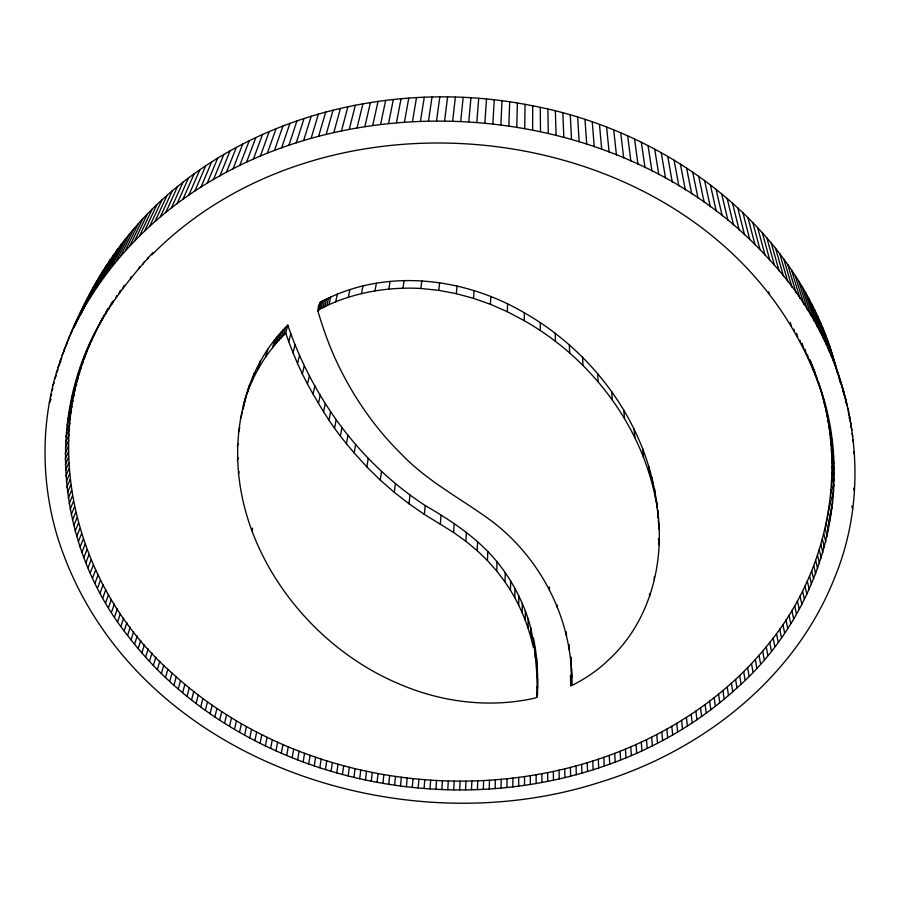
<?xml version="1.0" encoding="UTF-8"?>
<svg xmlns="http://www.w3.org/2000/svg" width="900" height="900" viewBox="0 0 900 900"><rect width="100%" height="100%" fill="white"/><g stroke="black" fill="none" stroke-linecap="round" stroke-linejoin="round"><path stroke-width="1.35" d="M537.581 688.117C536.434 664.785 534.87 641.194 528.142 618.829C522.675 602.505 515.048 586.913 505.238 572.771C485.336 543.33 455.49 523.069 425.228 505.553C395.933 486.394 369.9 462.499 347.963 435.262C321.739 402.424 301.298 364.916 287.764 325.136C265.5 347.108 250.301 375.559 243.304 406.012C215.426 520.852 294.289 640.069 399.15 683.933C441.382 702.259 489.274 708.266 534.398 698.22C535.624 697.849 537.525 697.489 537.345 695.79C538.054 676.44 537.57 656.91 533.374 637.931M530.325 784.451L530.347 775.676C622.294 761.321 711.518 716.265 769.759 642.465C828.023 570.712 848.07 469.474 818.123 381.6C857.678 488.228 821.531 613.597 736.931 687.96C653.479 764.685 535.849 797.49 424.08 788.467C310.455 779.625 197.55 727.043 127.552 635.4C58.466 548.854 44.336 421.875 99.169 324.54L91.125 341.246M533.363 647.336L530.842 637.121L530.865 627.75M532.631 130.028L532.688 105.806C401.614 79.324 255.589 111.409 157.039 204.446C107.37 251.471 74.025 314.032 54.562 379.091C40.703 430.976 42.075 486.652 57.803 537.952C126.596 755.246 394.897 848.678 600.188 782.156C702.18 750.904 795.308 678.285 834.829 577.181C878.839 470.43 847.755 343.012 769.826 260.156C589.477 58.016 201.544 73.035 74.036 326.441M530.347 775.676C403.853 795.724 267.188 760.298 172.046 673.076C78.334 591.457 38.182 448.346 94.421 334.226M530.842 637.121L528.086 628.166L528.142 618.829M528.086 628.166L525.319 620.438L525.386 611.123M524.486 785.329L524.554 776.554M518.636 786.127L518.738 777.352M524.351 312.806C594.979 353.07 648.349 426.532 657.281 508.129C644.974 429.559 592.988 359.651 524.261 320.67L524.351 312.806C464.929 277.796 387.394 268.065 324.641 300.004C318.184 301.264 316.845 309.746 319.072 314.966C324.36 332.336 330.604 349.459 338.603 365.771C354.532 398.61 375.683 428.873 401.76 454.466C428.074 481.961 462.274 499.298 492.514 521.696C542.227 559.811 572.996 621.416 571.691 684.236C568.496 687.533 574.504 684.214 575.831 683.404C587.79 677.104 598.928 669.251 608.636 659.824C649.485 622.451 664.942 563.692 657.54 509.895L658.102 517.86M525.319 620.438L522.202 612.765L522.293 603.484M522.202 612.765L518.704 605.171L518.816 595.924M524.734 128.531L525.049 104.355M518.704 605.171L514.8 597.656L514.957 588.442M512.775 786.859L512.91 778.084M571.691 684.236L571.275 664.121M514.8 597.656L510.469 590.231L510.66 581.051M506.902 787.5L507.082 778.725M501.019 788.074L501.233 779.299M516.803 127.159L517.387 103.028M510.469 590.231L505.012 581.918L505.238 572.771M524.261 320.67L507.353 311.715L507.577 303.907M495.124 788.569L495.371 779.794M537.345 695.79L537.559 678.555M489.229 788.985L489.51 780.21M505.012 581.918L496.721 570.96L497.014 561.87M508.849 125.921L509.692 101.824M483.311 789.322L483.637 780.548M477.394 789.581L477.754 780.806M496.721 570.96L487.44 560.531L487.8 551.475M500.873 124.819L501.975 100.755M471.476 789.761L471.87 780.986M487.44 560.531L477.157 550.631L477.596 541.62M465.559 789.874L465.986 781.099M507.353 311.715L490.421 304.301L490.804 296.539M459.63 789.896L460.103 781.133M453.701 789.851L454.207 781.087M492.874 123.851L494.246 99.81M477.157 550.631L465.874 541.26L466.414 532.305M447.772 789.727L448.312 780.964M490.421 304.301L473.535 298.35L474.064 290.621M441.844 789.525L442.429 780.761M484.853 123.008L486.495 99M465.874 541.26L453.589 532.451L454.23 523.53M435.926 789.255L436.545 780.491M429.998 788.895L430.661 780.143M476.82 122.31L478.721 98.325M424.08 788.467L424.777 779.715M418.174 787.961L418.905 779.209M453.589 532.451L440.314 524.216L441.056 515.329M412.279 787.376L413.044 778.624M473.535 298.35L456.345 293.67L457.009 285.986M468.776 121.736L470.947 97.774M406.384 786.712L407.183 777.971M400.5 785.981L401.344 777.24M440.314 524.216L424.35 514.384L425.228 505.553M394.627 785.16L395.505 776.43M460.721 121.309L463.162 97.358M388.766 784.271L389.678 775.541M456.345 293.67L438.784 290.363L439.605 282.69M382.916 783.315L383.873 774.585M424.35 514.384L409.016 503.764L410.006 494.989M452.666 121.005L455.377 97.065M377.077 782.269L378.067 773.55M371.261 781.155L372.296 772.436M365.468 779.962L366.525 771.255M444.611 120.847L447.593 96.907M359.685 778.702L360.787 769.984M537.12 696.926L537.322 686.205M409.016 503.764L394.301 492.345L395.426 483.626M318.004 311.366C319.14 307.879 324.338 307.935 326.835 305.595C356.085 292.129 388.777 286.706 420.851 288.473L421.819 280.811M353.914 777.352L355.061 768.656M436.556 120.814L439.808 96.885M348.176 775.946L349.346 767.239M342.45 774.45L343.665 765.754M336.757 772.886L338.006 764.201M394.301 492.345L380.25 480.082L381.488 471.42M428.512 120.915L432.022 96.998M331.088 771.244L332.37 762.57M402.975 288.101L404.1 280.451M325.429 769.534L326.756 760.86M380.25 480.082L366.863 466.954L368.213 458.359M319.815 767.745L321.176 759.082M420.48 121.163L424.26 97.234M314.224 765.889L315.619 757.226M388.845 289.069L390.094 281.419M308.655 763.954L310.084 755.303M319.939 303.019L318.386 310.646M412.47 121.534L416.509 97.605M366.863 466.954L354.173 452.925L355.635 444.397M303.12 761.951L304.582 753.3M297.619 759.87L299.126 751.23M354.173 452.925L346.433 443.745L347.963 435.262M404.46 122.04L408.769 98.111M374.985 290.914L376.358 283.252M292.151 757.721L293.681 749.081M286.706 755.494L288.281 746.865M346.433 443.745L340.38 436.118L341.955 427.68M281.306 753.199L282.926 744.581M275.94 750.825L277.594 742.219M396.484 122.692L401.051 98.741M361.474 293.625L362.947 285.952M340.38 436.118L334.541 428.254L336.173 419.85M270.619 748.395L272.295 739.789M265.331 745.886L267.053 737.291M388.53 123.469L393.356 99.495M334.541 428.254L328.939 420.154L330.615 411.795M260.077 743.299L261.832 734.715M348.345 297.236L349.942 289.541M254.88 740.655L256.669 732.071M328.939 420.154L323.572 411.829L325.305 403.515M249.716 737.933L251.539 729.371M380.599 124.369L385.684 100.395M323.572 411.829L318.476 403.301L320.254 395.044M244.586 735.143L246.454 726.592M243.124 409.376L245.7 397.755M239.513 732.285L241.414 723.735M335.689 301.748L337.387 294.03M372.713 125.415L378.056 101.407M318.476 403.301L313.065 394.054L314.899 385.83M234.484 729.36L236.419 720.821M328.995 304.56L330.75 296.831M229.511 726.367L231.469 717.84M326.835 305.595L328.613 297.855M324.787 306.686L326.576 298.946M313.065 394.054L307.496 384.086L309.386 375.93M364.849 126.585L370.451 102.555M322.841 307.755L324.641 300.004M320.996 308.723L322.819 300.971M224.572 723.308L226.564 714.78M318.353 310.252L320.197 302.49M318.746 309.803L320.58 302.051M319.252 309.499L321.086 301.748M219.69 720.18L221.726 711.664M307.496 384.086L302.344 373.939L304.279 365.827M214.864 716.985L216.922 708.48M357.03 127.89L362.88 103.837M302.344 373.939L297.54 363.521L299.52 355.466M210.083 713.722L212.175 705.229M251.955 530.651L252.585 528.12M205.357 710.393L207.484 701.91M297.54 363.521L293.04 352.789L295.054 344.79M349.245 129.319L355.354 105.233M200.689 706.995L202.849 698.524M196.076 703.541L198.27 695.081M293.04 352.789L288.754 341.662L290.824 333.731M191.531 700.02L193.748 691.571M341.505 130.882L347.873 106.763M287.764 325.136L285.716 333.124L288.754 341.662M243.304 406.012C250.155 379.507 264.161 354.904 283.433 335.475L285.548 327.577M187.031 696.431L189.292 687.994M281.16 337.838L283.286 329.94M182.599 692.775L184.882 684.36M278.887 340.2L281.036 332.28M333.821 132.57L340.425 108.416M276.66 342.619L278.82 334.688M178.222 689.062L180.54 680.659M272.464 347.918L274.669 339.964M238.399 473.996L239.074 471.532M274.5 345.173L276.683 337.23M237.364 460.204L238.05 457.762M265.523 357.176L267.761 349.166M173.914 685.294L176.265 676.901M326.183 134.392L333.045 110.194M258.131 368.876L260.426 360.799M169.661 681.457L172.046 673.076M237.319 446.355L238.005 443.936M238.365 432.495L239.737 427.702M247.14 393.322L249.502 385.121M165.487 677.565L167.895 669.195M240.435 418.995L242.494 411.851M252.045 380.936L254.385 372.803M318.6 136.339L325.699 112.095M161.37 673.605L163.811 665.246M157.32 669.589L159.795 661.241M153.349 665.516L155.846 657.18M311.085 138.409L318.42 114.109M149.434 661.376L151.976 653.062M145.597 657.191L148.162 648.889M303.615 140.591L311.197 116.258M141.84 652.939L144.439 644.659M138.15 648.641L140.771 640.373M537.244 686.857L536.805 687.679M134.539 644.276L137.194 636.03M296.224 142.909L304.031 118.519M131.006 639.866L133.684 631.631M127.552 635.4L130.252 627.176M288.889 145.35L296.933 120.892M124.166 630.889L126.911 622.676M281.621 147.904L289.901 123.39M120.87 626.31L123.638 618.12M117.664 621.697L120.442 613.519M114.525 617.029L117.337 608.861M274.433 150.57L282.938 126M111.476 612.304L114.323 604.159M108.517 607.534L111.386 599.411M267.322 153.36L276.053 128.734M571.41 674.674L570.454 676.44M105.649 602.719L108.54 594.607M102.859 597.859L105.772 589.77M260.291 156.263L269.235 131.569M100.159 592.954L103.106 584.876M97.56 588.004L100.519 579.949M253.328 159.278L262.496 134.516M95.04 583.009L98.032 574.976M92.621 577.969L95.625 569.959M246.465 162.405L255.836 137.576M90.293 572.895L93.319 564.896M88.065 567.776L91.114 559.8M85.927 562.624L88.999 554.659M239.67 165.645L249.255 140.737M83.891 557.426L86.985 549.495M81.956 552.206L85.061 544.286M232.976 168.998L242.764 144.011M80.123 546.941L83.25 539.044M226.373 172.451L236.362 147.375M78.379 541.642L81.529 533.767M76.748 536.31L79.909 528.457M75.218 530.955L78.401 523.114M219.859 176.006L230.051 150.851M73.8 525.566L76.995 517.748M72.472 520.144L75.69 512.347M213.446 179.662L223.83 154.429M71.258 514.699L74.486 506.925M70.155 509.231L73.395 501.469M207.124 183.42L217.699 158.107M81.079 313.897L90.9 292.444M69.154 503.73L72.416 496.001M68.276 498.218L71.539 490.5M200.914 187.279L211.669 161.876M67.5 492.671L70.774 484.988M66.825 487.114L70.121 479.452M194.794 191.239L205.729 165.746M188.786 195.289L199.89 169.706M66.274 481.534L69.581 473.895M65.835 475.942L69.154 468.326M65.52 470.329L68.839 462.746M182.88 199.429L194.164 173.745M65.306 464.715L68.636 457.144M65.216 459.079L68.558 451.53M65.239 453.431L68.58 445.916M177.086 203.659L188.539 177.885M65.374 447.784L68.726 440.28M93.712 335.812C108.293 304.808 130.252 277.886 152.809 252.675M147.308 259.515L148.297 257.31M65.633 442.125L68.996 434.655M171.394 207.979L183.015 182.115M66.015 436.455L69.379 429.007M66.51 430.796L69.874 423.371M165.825 212.389L177.593 186.424M142.898 264.229L143.899 262.024M67.129 425.126L70.504 417.724M138.6 269.01L139.612 266.782M160.357 216.877L172.282 190.811M67.871 419.456L71.235 412.088M130.365 278.741L131.389 276.502M68.726 413.798L72.101 406.44M70.808 402.48L74.183 395.179M155.014 221.445L167.096 195.278M69.705 408.127L73.08 400.815M72.034 396.832L75.409 389.554M122.603 288.697L124.166 285.322M74.858 385.571L78.233 378.349M115.853 297.72L116.91 295.459M149.782 226.102L162.011 199.822M73.384 391.196L76.759 383.951M118.901 293.749L120.476 290.363M108.54 309.218L111.746 302.355M78.176 374.366L81.54 367.2M76.455 379.957L79.819 372.769M111.87 304.009L113.468 300.6M86.31 352.181L89.629 345.116M99.27 325.069L102.532 318.127L99.709 323.46M84.094 357.694L87.424 350.606M102.24 319.736L104.94 313.988M81.99 363.229L85.331 356.119M105.323 314.46L108.011 308.723L105.48 312.829M80.021 368.786L83.374 361.642M144.664 230.828L157.039 204.446M139.68 235.631L152.179 209.149M88.65 346.702L91.969 339.66M134.809 240.502L147.442 213.907M130.05 245.453L142.819 218.745M125.426 250.459L138.308 223.65M49.32 402.941L51.131 399.206M120.926 255.532L133.92 228.623M50.434 396.968L51.637 394.481M116.539 260.674L129.656 233.651M53.055 385.043L54.259 382.579M112.286 265.882L125.516 238.736M51.682 390.994L52.886 388.53M104.164 276.457L117.596 249.097M54.562 379.091L56.363 375.412M108.169 271.136L121.489 243.889M57.971 367.245L60.964 361.159M100.294 281.824L113.816 254.351M56.205 373.162L57.994 369.495M64.058 349.605L67.163 343.339M89.471 298.226L103.241 270.416M61.898 355.466L64.384 350.426M92.948 292.714L106.639 265.016M59.861 361.35L61.661 357.705M96.559 287.246L110.16 259.661M71.336 332.19L93.791 286.875M68.782 337.961L72.484 330.502M73.721 328.005L96.817 281.351M66.352 343.777L68.828 338.771M86.119 303.795L99.968 275.861M103.117 317.07L104.299 314.955M283.433 335.475L285.66 333.022L286.054 333.731M151.83 254.869C341.561 63.214 727.92 124.436 819.889 387.844M420.851 288.473L438.784 290.363M532.688 105.806C667.564 131.479 796.264 225.855 834.502 361.755M810.124 359.978L811.519 363.364M811.969 364.5L813.285 367.909M815.805 374.738L813.724 369.045L815.839 376.38M816.199 375.885L817.751 380.452M829.294 345.049L844.324 393.334M827.179 339.12L845.944 399.442M824.929 333.202L834.188 362.959M839.149 378.934L840.386 382.928M842.873 390.915L847.429 405.562M845.46 400.984L846.709 405M847.541 407.666L848.79 411.683M822.544 327.308L831.758 356.94M820.035 321.435L829.181 350.944M848.34 412.436L850.005 417.803M849.082 417.476L851.085 423.934M817.391 315.596L826.481 344.981M850.837 426.173L852.03 430.065M814.624 309.78L823.635 339.041M852.053 433.575L852.851 436.185M811.721 303.998L820.654 333.124M852.739 439.684L853.538 442.294M808.684 298.238L817.549 327.251M805.523 292.522L814.298 321.401M853.706 451.879L854.505 454.511M802.226 286.841L810.911 315.596M798.806 281.205L807.39 309.836M795.251 275.614L803.745 304.11M791.572 270.056L799.965 298.429M853.56 488.115L854.347 490.793M787.77 264.555L796.039 292.804M783.832 259.099L792 287.224M819.574 386.179L825.008 405.146M824.288 403.425L826.447 410.929M816.154 375.964L817.931 382.106M825.604 409.196L827.775 416.723M826.796 414.956L828.967 422.516M811.879 364.59L813.623 370.676M827.854 420.728L830.036 428.31M779.771 253.699L787.815 281.689M809.887 360.135L811.283 364.984M851.816 506.059L852.57 508.657M828.799 426.499L830.981 434.115M807.424 354.499L808.808 359.325M829.609 432.27L831.803 439.909M804.836 348.885L806.209 353.689M830.306 438.041L832.489 445.702M775.586 248.355L783.518 276.221M830.869 443.801L833.051 451.485M802.114 343.294L803.475 348.086M831.319 449.55L833.501 457.267M799.954 340.121L800.629 342.506M831.645 455.299L833.816 463.039M771.278 243.056L779.074 270.81M796.635 333.394L797.636 336.96M831.847 461.036L834.019 468.799M793.867 329.085L794.531 331.447M831.926 466.751L834.097 474.536M766.845 237.825L774.518 265.455M790.312 322.436L791.291 325.98M831.881 472.455L834.053 480.274M831.724 478.147L833.884 485.978M831.442 483.817L833.602 491.681M762.3 232.661L769.826 260.156M831.049 489.465L833.197 497.351M830.543 495.09L832.68 502.999M757.62 227.554L765.011 254.936M829.913 500.704L832.039 508.635M829.17 506.284L831.285 514.238M834.851 362.947L837.607 373.736M752.827 222.514L760.072 249.773M828.315 511.83L830.419 519.806M768.656 291.724L769.264 294.03M827.347 517.365L829.44 525.364M747.923 217.541L755.01 244.676M826.268 522.855L828.349 530.876M825.075 528.322L827.145 536.366M742.894 212.648L749.824 239.659M823.77 533.756L825.829 541.822M822.352 539.156L824.4 547.245M737.752 207.821L744.525 234.72M820.845 544.523L822.87 552.623M819.214 549.844L821.227 557.977M732.499 203.062L739.102 229.849M817.481 555.131L819.484 563.288M815.648 560.385L817.627 568.553M727.133 198.394L733.567 225.056M813.712 565.594L815.681 573.784M811.676 570.757L813.623 578.97M721.654 193.804L727.92 220.354M809.539 575.887L811.462 584.111M807.3 580.961L809.201 589.207M716.074 189.292L722.16 215.73M804.96 586.001L806.85 594.259M802.53 590.985L804.398 599.265M710.381 184.871L716.288 211.196M799.999 595.924L801.844 604.226M797.377 600.817L799.2 609.131M704.587 180.529L710.303 206.741M794.666 605.655L796.455 613.991M791.854 610.447L793.631 618.795M698.692 176.276L704.216 202.388M788.962 615.184L790.706 623.543M785.97 619.875L787.702 628.245M692.696 172.114L698.029 198.124M782.899 624.499L784.597 632.891M779.738 629.077L781.414 637.481M686.599 168.053L691.729 193.95M776.498 633.6L778.14 642.015M773.168 638.055L774.788 646.492M680.4 164.081L685.339 189.877M769.759 642.465L771.356 650.914M766.26 646.819L767.835 655.279M674.123 160.211L678.836 185.906M762.694 651.105L764.235 659.576M759.049 655.335L760.567 663.817M667.744 156.431L672.255 182.036M755.314 659.498L756.81 668.002M751.523 663.604L752.985 672.12M661.275 152.764L665.572 178.268M747.641 667.654L749.081 676.17M743.692 671.625L745.099 680.164M739.676 675.551L741.049 684.101M654.716 149.186L658.8 174.6M735.592 679.399L736.931 687.96M731.43 683.19L732.746 691.762M648.079 145.721L651.938 171.045M727.211 686.914L728.494 695.498M722.914 690.57L724.174 699.165M641.363 142.369L644.996 167.591M718.56 694.159L719.786 702.765M714.15 697.68L715.342 706.298M634.567 139.118L637.976 164.25M709.673 701.134L710.831 709.762M705.127 704.531L706.264 713.16M700.538 707.85L701.629 716.479M627.694 135.968L630.866 161.032M695.88 711.09L696.949 719.741M691.166 714.274L692.201 722.925M620.741 132.941L623.689 157.916M656.303 499.264L658.53 518.805M686.408 717.39L687.398 726.053M681.581 720.428L682.549 729.09M658.294 520.515L659.284 529.47M654.502 488.565L655.481 497.385M652.084 477.765L653.04 486.529M658.406 538.526L659.104 544.984M613.721 130.028L616.433 154.924M676.71 723.398L677.644 732.071M648.956 466.808L649.901 475.526M671.794 726.289L672.694 734.974M642.634 448.718L643.523 457.335M654.154 577.024L654.413 579.645M666.821 729.113L667.688 737.809M606.634 127.226L609.097 152.044M634.061 429.12L634.883 437.636M649.462 593.64L649.721 596.284M661.804 731.869L662.636 740.565M656.73 734.558L657.529 743.254M599.479 124.538L601.706 149.287M623.768 410.085L624.51 418.511M651.623 737.156L652.387 745.875M646.47 739.699L647.201 748.406M592.268 121.972L594.248 146.644M641.273 742.163L641.959 750.881M611.663 391.59L612.304 399.915M636.03 744.548L636.694 753.278M630.754 746.865L631.373 755.595M584.989 119.52L586.721 144.135M625.433 749.104L626.018 757.834M597.656 373.624L598.185 381.848M620.077 751.275L620.629 760.005M577.665 117.191L579.15 141.739M614.689 753.367L615.206 762.109M570.87 657.202L571.028 659.97M609.255 755.381L609.739 764.123M603.799 757.327L604.249 766.069M582.57 357.142L582.975 365.265M570.285 114.986L571.511 139.466M598.309 759.195L598.714 767.947M592.785 760.984L593.156 769.736M562.849 112.905L563.827 137.329M587.227 762.705L587.565 771.457M569.351 344.779L569.655 352.834M581.648 764.336L581.951 773.1M576.034 765.911L576.304 774.675M555.368 110.936L556.087 135.304M571.511 668.261L571.793 677.801M570.791 657.146L570.983 663.919M571.061 675.101L571.342 684.664M570.735 675.461L571.005 685.012M570.488 675.765L570.724 686.002M569.092 644.58L569.239 649.969M570.409 767.396L570.634 776.16M566.336 631.913L566.438 635.94M555.244 333.259L555.424 341.246M564.75 768.803L564.941 777.577M547.852 109.103L548.314 133.425M557.269 604.98L557.325 607.624M559.058 770.141L559.226 778.916M553.354 771.401L553.477 780.176M549.394 586.856L549.428 589.489M547.639 772.582L547.717 781.357M540.281 107.392L540.495 131.659M540.236 322.594L540.281 330.514M541.89 773.696L541.935 782.471M537.368 668.498L537.39 678.026M536.614 658.35L536.636 667.834M536.13 774.72L536.141 783.495M535.286 648.135L535.298 657.596"/></g></svg>
